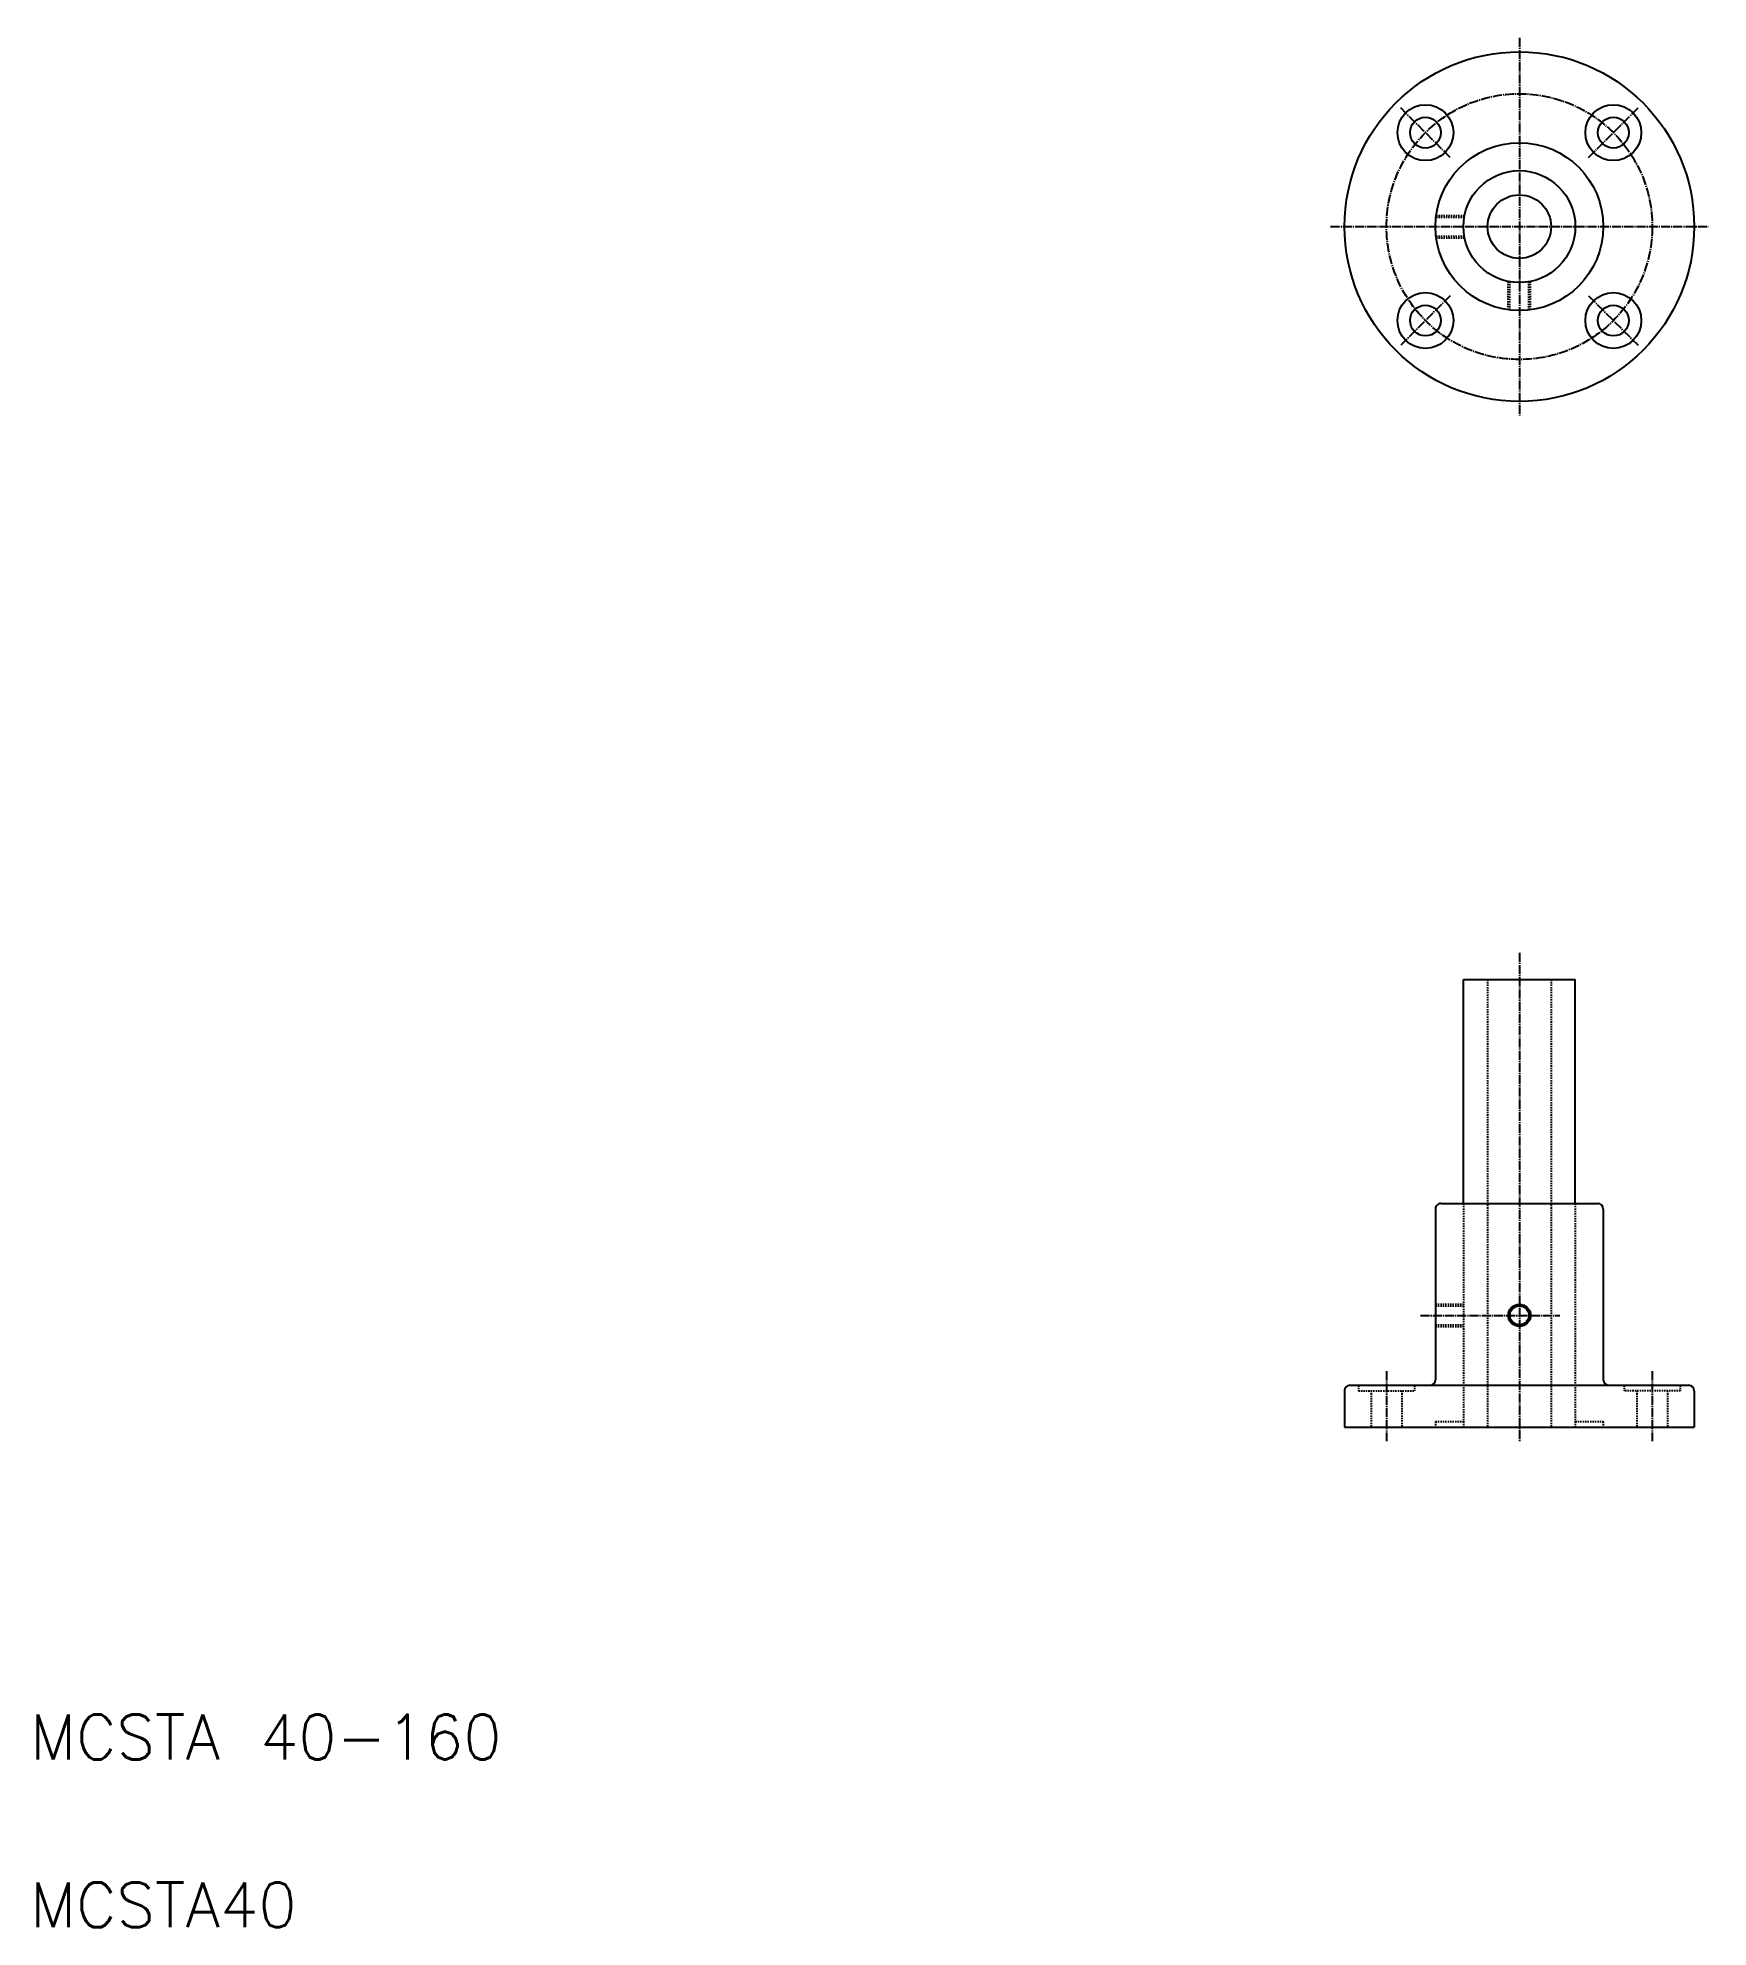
# Model space of a CAD drawing. Extents: x 43 to 640, y 40 to 715.
import ezdxf

# ---------------------------------------------------------------- set-up
doc = ezdxf.new("R2010")
doc.units = 0
doc.header["$LTSCALE"] = 0.25
doc.linetypes.add('CENTER', pattern=[17.5, 13, -1.5, 1.5, -1.5])
doc.linetypes.add('DASHED', pattern=[3.5, 2, -1.5])
doc.layers.get('0').update_dxf_attribs({"linetype": 'CONTINUOUS'})
doc.layers.add('CENTER', color=1, linetype='CENTER')
doc.styles.get("Standard").update_dxf_attribs({"font": 'txt', "bigfont": 'BIGFONT'})

msp = doc.modelspace()

# ---------------------------------------------------------------- linework, layer by layer
at = {"color": 3, "linetype": 'DASHED'}
for p, q in [((542.57, 651.35), (552.67, 651.35)), ((542.65, 651.95), (552.78, 651.95)), ((542.57, 644.55), (552.67, 644.55)), ((542.65, 643.95), (552.78, 643.95)), ((568.38, 618.22), (568.38, 628.36)), ((568.98, 618.15), (568.98, 628.24)), ((575.78, 618.15), (575.78, 628.24)), ((576.38, 618.22), (576.38, 628.36)), ((561.03, 378.74), (561.03, 218.74)), ((583.73, 378.74), (583.73, 218.74)), ((552.38, 298.74), (552.38, 218.74)), ((592.38, 298.74), (592.38, 218.74)), ((542.38, 262.74), (552.38, 262.74)), ((542.38, 262.14), (552.38, 262.14)), ((542.38, 255.34), (552.38, 255.34)), ((542.38, 254.74), (552.38, 254.74)), ((514.88, 233.74), (514.88, 231.74)), ((514.88, 231.74), (534.88, 231.74)), ((519.38, 231.74), (519.38, 218.74)), ((530.38, 231.74), (530.38, 218.74)), ((534.88, 233.74), (534.88, 231.74)), ((609.88, 233.74), (609.88, 231.74)), ((629.88, 231.74), (609.88, 231.74)), ((614.38, 231.74), (614.38, 218.74)), ((625.38, 231.74), (625.38, 218.74)), ((629.88, 233.74), (629.88, 231.74)), ((542.38, 220.74), (552.38, 220.74)), ((542.38, 220.74), (542.38, 218.74)), ((592.38, 220.74), (602.38, 220.74)), ((602.38, 220.74), (602.38, 218.74))]:
    msp.add_line(p, q, dxfattribs=at)
for p, q in [((568.38, 623.29), (568.38, 623.29)), ((568.38, 620.75), (568.38, 620.75)), ((552.38, 298.74), (552.38, 378.74)), ((552.38, 378.74), (592.38, 378.74)), ((592.38, 298.74), (592.38, 378.74)), ((544.38, 298.74), (600.38, 298.74)), ((542.38, 296.74), (542.38, 235.74)), ((602.38, 296.74), (602.38, 235.74)), ((509.88, 231.74), (509.88, 218.74)), ((511.88, 233.74), (632.88, 233.74)), ((634.88, 231.74), (634.88, 218.74)), ((509.88, 218.74), (634.88, 218.74))]:
    msp.add_line(p, q)
for centre, radius in [((572.38, 647.95), 62.5), ((538.79, 681.54), 10), ((605.97, 681.54), 10), ((538.79, 681.54), 5.5), ((605.97, 681.54), 5.5), ((572.38, 647.95), 30), ((572.38, 647.95), 20), ((572.38, 647.95), 11.35), ((538.79, 614.37), 10), ((605.97, 614.37), 10), ((538.79, 614.37), 5.5), ((605.97, 614.37), 5.5), ((572.38, 258.74), 3.4)]:
    msp.add_circle(centre, radius)
at = {"color": 3}
msp.add_circle((572.38, 258.74), 4, dxfattribs=at)
for centre, start, end in [((544.38, 296.74), 90, 180.00001), ((600.38, 296.74), 0, 90), ((511.88, 231.74), 90, 180.00001), ((540.38, 235.74), 270, 0), ((604.38, 235.74), 179.99999, 270), ((632.88, 231.74), 0, 90)]:
    msp.add_arc(centre, 2, start, end)
at = {"layer": 'CENTER', "color": 1, "linetype": 'CENTER'}
for p, q in [((572.38, 715.45), (572.38, 580.45)), ((547.63, 672.7), (529.95, 690.38)), ((597.13, 672.7), (614.81, 690.38)), ((504.88, 647.95), (639.88, 647.95)), ((547.63, 623.2), (529.95, 605.53)), ((597.13, 623.2), (614.81, 605.53)), ((572.38, 388.35), (572.38, 213.74)), ((537.03, 258.74), (586.86, 258.74)), ((524.88, 238.74), (524.88, 213.74)), ((619.88, 238.74), (619.88, 213.74))]:
    msp.add_line(p, q, dxfattribs=at)
msp.add_circle((572.38, 647.95), 47.5, dxfattribs=at)

# ---------------------------------------------------------------- texts
for s, p in [('MCSTA 40-160', (40, 100)), ('MCSTA40', (40, 40))]:
    msp.add_text(s, height=16).set_placement(p)

doc.saveas('drawing.dxf')
